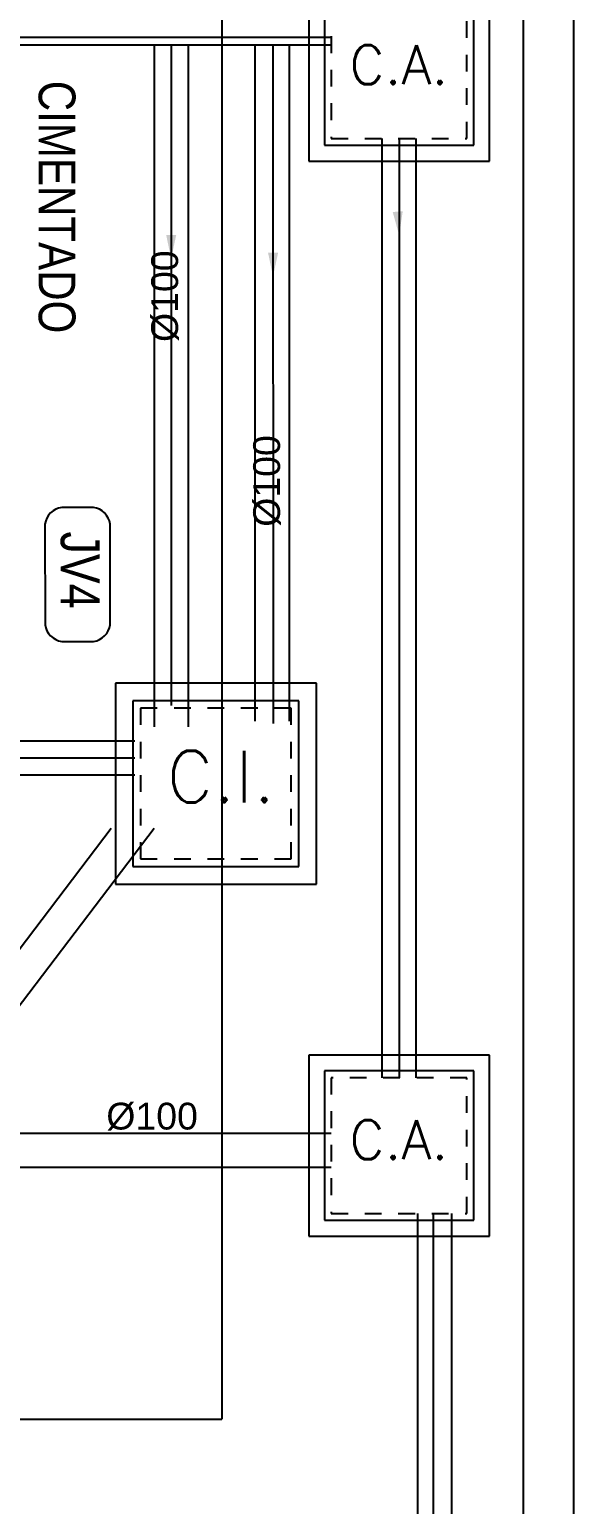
# Model space of a CAD drawing. Header units: millimetres. Extents: x -336 to -33, y -135 to 770.
# Drawn here: x -186.05 to -182.81, y 714.82 to 723.63 of the extents above; entities that cross this region are included whole.
import ezdxf
from ezdxf.enums import TextEntityAlignment as Align

# ---------------------------------------------------------------- set-up
doc = ezdxf.new("R2010")
doc.units = ezdxf.units.MM
doc.header["$LTSCALE"] = 50
doc.header["$MEASUREMENT"] = 0
doc.linetypes.add('HIDDEN', pattern=[0.375, 0.25, -0.125])
doc.layers.get('0').update_dxf_attribs({"linetype": 'CONTINUOUS'})
for name, color, linetype in [('-HIDRO', 8, 'CONTINUOUS'), ('AF', 5, 'CONTINUOUS'), ('HIDROGRAFIA', 4, 'CONTINUOUS'), ('Texto-Tubos', 7, 'CONTINUOUS'), ('TigreCad', 3, 'CONTINUOUS'), ('TUBULAÇÃO_ESGOTO', 5, 'CONTINUOUS')]:
    doc.layers.add(name, color=color, linetype=linetype)
doc.styles.add('A16-E50', font='arial.ttf', dxfattribs={"height": 0.08})
doc.styles.add('F2', font='swissc.ttf')
doc.styles.add('R80', font='simplex.shx', dxfattribs={"height": 12})

# ---------------------------------------------------------------- blocks, each defined once
blk = doc.blocks.new('inp_cx')
for p, q in [((40, 40), (-40, 40)), ((-40, 40), (-40, -40)), ((40, -40), (40, 40)), ((-40, -40), (40, -40))]:
    blk.add_line(p, q)
at = {"color": 1, "linetype": 'Continuous', "ltscale": 0.5}
for p, q in [((33, 33), (-33, 33)), ((-33, 33), (-33, -33)), ((33, -33), (33, 33)), ((-33, -33), (33, -33))]:
    blk.add_line(p, q, dxfattribs=at)
at = {"color": 1, "linetype": 'HIDDEN', "ltscale": 0.5}
for p, q in [((30, 30), (-30, 30)), ((-30, 30), (-30, -30)), ((30, -30), (30, 30)), ((-30, -30), (30, -30))]:
    blk.add_line(p, q, dxfattribs=at)
at = {"style": 'R80'}
blk.add_text('C.I.', height=20.592, dxfattribs=at).set_placement((-19.56, -7.5))
blk = doc.blocks.new('_cxareia')
for p, q in [((40, 40), (-40, 40)), ((-40, 40), (-40, -40)), ((40, -40), (40, 40)), ((-40, -40), (40, -40))]:
    blk.add_line(p, q)
at = {"color": 1, "linetype": 'Continuous', "ltscale": 0.5}
for p, q in [((33, 33), (-33, 33)), ((-33, 33), (-33, -33)), ((33, -33), (33, 33)), ((-33, -33), (33, -33))]:
    blk.add_line(p, q, dxfattribs=at)
at = {"color": 1, "linetype": 'HIDDEN', "ltscale": 0.5}
for p, q in [((30, 30), (-30, 30)), ((-30, 30), (-30, -30)), ((30, -30), (30, 30)), ((-30, -30), (30, -30))]:
    blk.add_line(p, q, dxfattribs=at)
at = {"style": 'R80'}
blk.add_text('C.A.', height=17.28, dxfattribs=at).set_placement((-21.97, -6.06))

msp = doc.modelspace()

# ---------------------------------------------------------------- linework, layer by layer
at = {"layer": '-HIDRO', "linetype": 'Continuous'}
for p, q in [((-182.8054, 753.5533), (-182.8054, 703.5533)), ((-183.1054, 753.2533), (-183.1054, 703.8533)), ((-184.9054, 748.4511), (-184.9054, 715.3333)), ((-189.0054, 715.3333), (-184.9054, 715.3333))]:
    msp.add_line(p, q, dxfattribs=at)
msp.add_lwpolyline([(-185.6715, 719.9767, 0.331371), (-185.5715, 720.0767), (-185.5721, 720.6773, 0.332506), (-185.6715, 720.7773), (-185.8608, 720.7773, 0.330378), (-185.9614, 720.6773), (-185.9608, 720.0767, 0.331371), (-185.8608, 719.9767)], format="xyb", close=True, dxfattribs=at)
at = {"layer": 'AF', "color": 5, "linetype": 'Continuous'}
msp.add_line((-183.643, 716.5618), (-183.643, 706.7152), dxfattribs=at)
at = {"layer": 'TigreCad'}
for p, q in [((-195.9988, 723.5384), (-184.2515, 723.5384)), ((-185.3101, 723.5384), (-185.3101, 719.4669)), ((-185.1069, 723.5384), (-185.1069, 719.4669)), ((-184.7074, 723.5384), (-184.7074, 719.5007)), ((-184.5042, 723.5384), (-184.5042, 719.5007)), ((-183.9481, 717.3718), (-183.9481, 722.9798)), ((-183.7449, 717.3718), (-183.7449, 722.9798)), ((-194.8677, 719.3844), (-185.4256, 719.3844)), ((-194.7367, 719.1812), (-185.4256, 719.1812)), ((-185.5655, 718.8606), (-192.4291, 709.8249)), ((-185.3103, 718.8606), (-192.1739, 709.8249)), ((-186.2858, 717.0414), (-184.2515, 717.0414)), ((-186.2858, 716.8382), (-184.2515, 716.8382)), ((-183.7372, 716.5618), (-183.7372, 706.7109)), ((-183.534, 716.5618), (-183.534, 706.7109))]:
    msp.add_line(p, q, dxfattribs=at)
at = {"layer": 'TUBULAÇÃO_ESGOTO'}
for p, q in [((-195.7989, 723.5849), (-184.2515, 723.5849)), ((-185.2081, 723.5384), (-185.2078, 719.5934)), ((-184.5998, 723.5384), (-184.5995, 719.487)), ((-183.8465, 722.9798), (-183.8465, 717.3718)), ((-195.7989, 719.2828), (-185.4256, 719.2828))]:
    msp.add_line(p, q, dxfattribs=at)
for points in [[(-183.8465, 722.4021), (-183.885, 722.5408), (-183.8251, 722.5445)], [(-185.208, 722.2626), (-185.2376, 722.4036), (-185.1776, 722.4034)], [(-184.5997, 722.1563), (-184.6293, 722.2972), (-184.5692, 722.297)]]:
    msp.add_solid(points, dxfattribs=at)

# ---------------------------------------------------------------- block references
at = {"layer": 'HIDROGRAFIA'}
for name, p, xscale, yscale, zscale in [('_cxareia', (-183.8465, 723.3848), 0.01350000000093132, 0.01350000000002183, 0.0135), ('inp_cx', (-184.9409, 719.1281), 0.01500000000032742, 0.01499999999987267, 0.015), ('_cxareia', (-183.8465, 716.9668), 0.01350000000093132, 0.01350000000002183, 0.0135)]:
    msp.add_blockref(name, p, dxfattribs=dict(at, xscale=xscale, yscale=yscale, zscale=zscale))

# ---------------------------------------------------------------- texts
at = {"layer": '-HIDRO', "linetype": 'Continuous', "style": 'F2'}
for s, height, p in [('CIMENTADO', 0.21944, (-185.7795, 723.3243)), ('JV4', 0.23318, (-185.6341, 720.6332, 3.424))]:
    msp.add_text(s, height=height, rotation=270, dxfattribs=at).set_placement(p, align=Align.TOP_LEFT)
at = {"layer": 'Texto-Tubos', "style": 'A16-E50'}
for p in [(-185.1668, 722.038), (-184.5579, 720.9348)]:
    msp.add_text('%%C100', height=0.16, rotation=90, dxfattribs=at).set_placement(p, align=Align.CENTER)
msp.add_text('%%C100', height=0.16, dxfattribs=at).set_placement((-185.3217, 717.0629), align=Align.CENTER)

doc.saveas('drawing.dxf')
